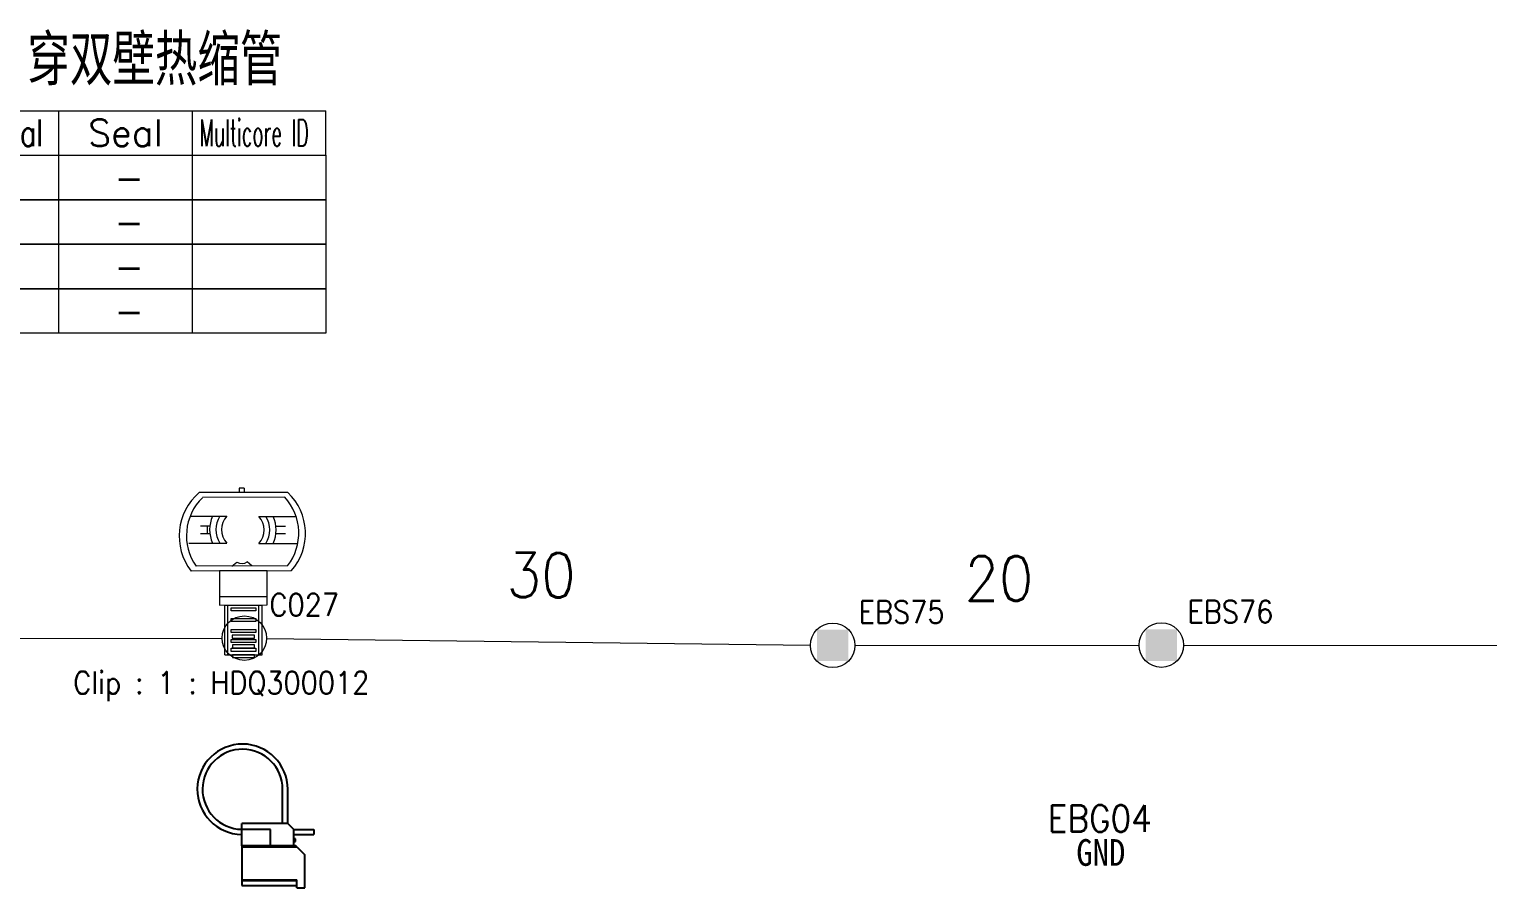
# Model space of a CAD drawing. Header units: inches. Extents: x 47316 to 59086, y 3141 to 11743.
# Drawn here: x 54072.9 to 54236.8, y 9766.7 to 9863.2 of the extents above; entities that cross this region are included whole.
import ezdxf

# ---------------------------------------------------------------- set-up
doc = ezdxf.new("R2010")
doc.units = ezdxf.units.IN
doc.header["$MEASUREMENT"] = 0
doc.styles.add('MtX_FangSong_GB2312', font='')
doc.styles.get("Standard").update_dxf_attribs({"font": ''})
doc.styles.get('MtX_FangSong_GB2312').set_extended_font_data('FangSong_GB2312')
doc.styles.get('Standard').set_extended_font_data('SimSun')
doc.linetypes.add('_VH_FELT_TAPE', pattern='A,0.4,-0.7,["FELT",Standard,S=0.3,R=0,X=-0.5,Y=-0.15],-0.7', length=1.8)

msp = doc.modelspace()

# ---------------------------------------------------------------- linework, layer by layer
at = {"color": 0, "linetype": 'Continuous', "lineweight": 15}
for p, q in [((54023.76, 9854.03), (54106.26, 9854.03)), ((54023.76, 9849.03), (54106.26, 9849.03))]:
    msp.add_line(p, q, dxfattribs=at)
at = {"color": 7, "linetype": 'Continuous', "lineweight": 15}
for p, q in [((54076.26, 9849.03), (54076.26, 9854.03)), ((54091.26, 9849.03), (54091.26, 9854.03)), ((54106.26, 9849.03), (54106.26, 9854.03))]:
    msp.add_line(p, q, dxfattribs=at)
at = {"color": 102, "linetype": 'Continuous', "lineweight": 15}
for p, q in [((54076.26, 9844.03), (54076.26, 9849.03)), ((54091.26, 9844.03), (54091.26, 9849.03)), ((54076.26, 9839.03), (54076.26, 9844.03)), ((54091.26, 9839.03), (54091.26, 9844.03)), ((54076.26, 9834.03), (54076.26, 9839.03)), ((54091.26, 9834.03), (54091.26, 9839.03)), ((54076.26, 9829.03), (54076.26, 9834.03)), ((54091.26, 9829.03), (54091.26, 9834.03))]:
    msp.add_line(p, q, dxfattribs=at)
at = {"color": 0, "lineweight": 0}
for p, q in [((54097.09, 9811.63), (54096.53, 9811.62)), ((54096.53, 9811.62), (54096.53, 9811.13)), ((54097.09, 9811.63), (54097.09, 9811.14)), ((54101.97, 9811.14), (54092.03, 9811.12)), ((54101.64, 9810.6), (54092.39, 9810.56)), ((54091.07, 9808.47), (54095.13, 9808.47)), ((54098.73, 9808.45), (54102.79, 9808.45)), ((54092.15, 9807.38), (54093.21, 9807.38)), ((54092.15, 9806.54), (54093.21, 9806.54)), ((54100.65, 9807.35), (54101.71, 9807.35)), ((54100.65, 9806.51), (54101.71, 9806.51)), ((54090.85, 9805.44), (54095.13, 9805.44)), ((54098.73, 9805.42), (54103.02, 9805.42)), ((54095.7, 9802.86), (54096.25, 9803.3)), ((54097.94, 9802.88), (54097.42, 9803.34)), ((54102.37, 9802.33), (54091.13, 9802.31)), ((54101.95, 9802.89), (54091.67, 9802.85)), ((54099.67, 9799.41), (54094.32, 9799.4)), ((54094.9, 9798.49), (54099.09, 9798.49)), ((54094.9, 9792.9), (54094.9, 9798.49)), ((54095.24, 9792.9), (54095.24, 9798.49)), ((54098.74, 9792.9), (54098.74, 9798.49)), ((54099.09, 9792.9), (54099.09, 9798.49)), ((54094.9, 9792.9), (54099.09, 9792.9))]:
    msp.add_line(p, q, dxfattribs=at)
at = {"color": 0, "linetype": '_VH_FELT_TAPE', "lineweight": 15, "ltscale": 5}
for p, q in [((53998.55, 9794.68), (54094.6, 9794.77)), ((54099.6, 9794.74), (54160.71, 9793.99)), ((54165.71, 9793.96), (54197.64, 9793.99)), ((54202.64, 9793.99), (54298.01, 9793.91))]:
    msp.add_line(p, q, dxfattribs=at)
at = {"color": 0, "linetype": 'ByBlock', "lineweight": -3, "ltscale": 0.2125}
for p, q in [((54101.39, 9773.96), (54101.39, 9777.79)), ((54101.39, 9773.96), (54101.39, 9777.79)), ((54101.97, 9773.96), (54101.97, 9777.79)), ((54101.97, 9773.96), (54101.97, 9777.79))]:
    msp.add_line(p, q, dxfattribs=at)
at = {"color": 0, "linetype": 'ByBlock', "lineweight": -3, "ltscale": 0.2875}
msp.add_line((54101.97, 9773.96), (54096.8, 9773.96), dxfattribs=at)
msp.add_line((54101.97, 9773.96), (54096.8, 9773.96), dxfattribs=at)
at = {"color": 0, "linetype": 'ByBlock', "lineweight": -3, "ltscale": 0.0375}
msp.add_line((54096.8, 9773.29), (54096.8, 9773.96), dxfattribs=at)
msp.add_line((54096.8, 9773.29), (54096.8, 9773.96), dxfattribs=at)
at = {"color": 0, "linetype": 'ByBlock', "lineweight": -3, "ltscale": 0.053033}
msp.add_line((54101.97, 9773.96), (54102.65, 9773.29), dxfattribs=at)
msp.add_line((54101.97, 9773.96), (54102.65, 9773.29), dxfattribs=at)
at = {"color": 0, "linetype": 'ByBlock', "lineweight": -3, "ltscale": 0.18}
msp.add_line((54100.04, 9773.29), (54096.8, 9773.29), dxfattribs=at)
msp.add_line((54100.04, 9773.29), (54096.8, 9773.29), dxfattribs=at)
at = {"color": 0, "linetype": 'ByBlock', "lineweight": -3, "ltscale": 0.102907}
for p, q in [((54096.8, 9771.44), (54096.8, 9773.29)), ((54096.8, 9771.44), (54096.8, 9773.29)), ((54100.04, 9771.44), (54100.04, 9773.29)), ((54100.04, 9771.44), (54100.04, 9773.29)), ((54102.65, 9771.44), (54102.65, 9773.29)), ((54102.65, 9771.44), (54102.65, 9773.29))]:
    msp.add_line(p, q, dxfattribs=at)
at = {"color": 0, "linetype": 'ByBlock', "lineweight": -3, "ltscale": 0.125}
for p, q in [((54102.65, 9773.29), (54104.9, 9773.29)), ((54102.65, 9773.29), (54104.9, 9773.29)), ((54102.65, 9772.7), (54104.9, 9772.7)), ((54102.65, 9772.7), (54104.9, 9772.7))]:
    msp.add_line(p, q, dxfattribs=at)
at = {"color": 0, "linetype": 'ByBlock', "lineweight": -3, "ltscale": 0.010773}
for p, q in [((54102.84, 9772.21), (54102.65, 9772.21)), ((54102.84, 9772.21), (54102.65, 9772.21)), ((54102.65, 9771.92), (54102.84, 9771.92)), ((54102.65, 9771.92), (54102.84, 9771.92))]:
    msp.add_line(p, q, dxfattribs=at)
at = {"color": 0, "linetype": 'ByBlock', "lineweight": -3, "ltscale": 0.016051}
msp.add_line((54102.84, 9771.92), (54102.84, 9772.21), dxfattribs=at)
msp.add_line((54102.84, 9771.92), (54102.84, 9772.21), dxfattribs=at)
at = {"color": 0, "linetype": 'ByBlock', "lineweight": -3, "ltscale": 0.0325}
msp.add_line((54104.9, 9773.29), (54104.9, 9772.7), dxfattribs=at)
msp.add_line((54104.9, 9773.29), (54104.9, 9772.7), dxfattribs=at)
at = {"color": 0, "linetype": 'ByBlock', "lineweight": -3, "ltscale": 0.007093}
for p, q in [((54096.8, 9771.44), (54096.8, 9771.31)), ((54096.8, 9771.44), (54096.8, 9771.31)), ((54096.8, 9767.62), (54096.8, 9767.49)), ((54096.8, 9767.62), (54096.8, 9767.49))]:
    msp.add_line(p, q, dxfattribs=at)
at = {"color": 0, "linetype": 'ByBlock', "lineweight": -3, "ltscale": 0.325}
msp.add_line((54102.65, 9771.44), (54096.8, 9771.44), dxfattribs=at)
msp.add_line((54102.65, 9771.44), (54096.8, 9771.44), dxfattribs=at)
at = {"color": 0, "linetype": 'ByBlock', "lineweight": -3, "ltscale": 0.345}
for p, q in [((54096.8, 9771.31), (54103.01, 9771.31)), ((54096.8, 9771.31), (54103.01, 9771.31)), ((54096.8, 9767.62), (54103.01, 9767.62)), ((54096.8, 9767.62), (54103.01, 9767.62)), ((54103.01, 9767.49), (54096.8, 9767.49)), ((54103.01, 9767.49), (54096.8, 9767.49)), ((54096.8, 9766.99), (54103.01, 9766.99)), ((54096.8, 9766.99), (54103.01, 9766.99))]:
    msp.add_line(p, q, dxfattribs=at)
at = {"color": 0, "linetype": 'ByBlock', "lineweight": -3, "ltscale": 0.205}
for p, q in [((54096.8, 9771.31), (54096.8, 9767.62)), ((54096.8, 9771.31), (54096.8, 9767.62)), ((54103.91, 9766.72), (54103.91, 9770.41)), ((54103.91, 9766.72), (54103.91, 9770.41))]:
    msp.add_line(p, q, dxfattribs=at)
at = {"color": 0, "linetype": 'ByBlock', "lineweight": -3, "ltscale": 0.012906}
msp.add_line((54102.88, 9771.44), (54102.65, 9771.44), dxfattribs=at)
msp.add_line((54102.88, 9771.44), (54102.65, 9771.44), dxfattribs=at)
at = {"color": 0, "linetype": 'ByBlock', "lineweight": -3, "ltscale": 0.010032}
msp.add_line((54103.01, 9771.31), (54102.88, 9771.44), dxfattribs=at)
msp.add_line((54103.01, 9771.31), (54102.88, 9771.44), dxfattribs=at)
at = {"color": 0, "linetype": 'ByBlock', "lineweight": -3, "ltscale": 0.070711}
msp.add_line((54103.01, 9771.31), (54103.91, 9770.41), dxfattribs=at)
msp.add_line((54103.01, 9771.31), (54103.91, 9770.41), dxfattribs=at)
at = {"color": 0, "linetype": 'ByBlock', "lineweight": -3, "ltscale": 0.027907}
msp.add_line((54096.8, 9767.49), (54096.8, 9766.99), dxfattribs=at)
msp.add_line((54096.8, 9767.49), (54096.8, 9766.99), dxfattribs=at)
at = {"color": 0, "linetype": 'ByBlock', "lineweight": -3, "ltscale": 0.05}
for q in [(54103.01, 9767.62), (54103.01, 9767.62), (54103.91, 9766.72), (54103.91, 9766.72)]:
    msp.add_line((54103.01, 9766.72), q, dxfattribs=at)
at = {"color": 0, "linetype": 'Continuous', "lineweight": 15}
for points in [[(54023.76, 9844.03), (54023.76, 9849.03), (54106.26, 9849.03), (54106.26, 9844.03)], [(54023.76, 9839.03), (54023.76, 9844.03), (54106.26, 9844.03), (54106.26, 9839.03)], [(54023.76, 9834.03), (54023.76, 9839.03), (54106.26, 9839.03), (54106.26, 9834.03)], [(54023.76, 9829.03), (54023.76, 9834.03), (54106.26, 9834.03), (54106.26, 9829.03)]]:
    msp.add_lwpolyline(points, close=True, dxfattribs=at)
at = {"color": 0, "lineweight": 0}
for points in [[(54099.66, 9802.32), (54094.31, 9802.32), (54094.32, 9798.49), (54099.67, 9798.5)], [(54098.38, 9797.83), (54095.61, 9797.83), (54095.61, 9798.19), (54098.38, 9798.19)], [(54098.38, 9796.64), (54095.61, 9796.64), (54095.61, 9796.99), (54098.38, 9796.99)], [(54098.38, 9795.39), (54095.61, 9795.39), (54095.61, 9795.75), (54098.38, 9795.75)], [(54095.74, 9794.77), (54098.23, 9794.78), (54098.23, 9795.1), (54095.74, 9795.09)], [(54098.38, 9794.28), (54095.61, 9794.28), (54095.61, 9794.63), (54098.38, 9794.63)], [(54098.38, 9793.28), (54095.61, 9793.28), (54095.61, 9793.64), (54098.38, 9793.64)], [(54095.75, 9793.69), (54098.24, 9793.7), (54098.23, 9794.02), (54095.75, 9794.02)], [(54095.75, 9792.58), (54098.24, 9792.58), (54098.24, 9792.9), (54095.75, 9792.9)]]:
    msp.add_lwpolyline(points, close=True, dxfattribs=at)
at = {"color": 0, "linetype": 'Continuous', "lineweight": 15}
for centre in [(54097.1, 9794.77), (54163.21, 9793.96), (54200.14, 9793.99)]:
    msp.add_circle(centre, 2.5, dxfattribs=at)
at = {"color": 0, "lineweight": 0}
for centre, radius, start, end in [((54096.16, 9806.25), 6.39, 130.2957, 218.0489), ((54096.6, 9806.27), 6.01, 134.5682, 214.7807), ((54097.25, 9806.56), 5.96, 322.0588, 42.6246), ((54097.62, 9806.53), 6.34, 318.5235, 46.6952), ((54096.77, 9806.96), 3.58, 154.9424, 205.0576), ((54096.77, 9806.96), 2.86, 148.0343, 211.9657), ((54096.77, 9806.96), 2.23, 137.2153, 222.7847), ((54097.09, 9806.93), 2.23, 317.2153, 42.7847), ((54097.09, 9806.93), 2.86, 328.0343, 31.9657), ((54097.09, 9806.93), 3.58, 334.9424, 25.0576), ((54096.77, 9806.96), 3.86, 174.7841, 185.2159), ((54096.8, 9804.35), 1.19, 242.1567, 301.5925)]:
    msp.add_arc(centre, radius, start, end, dxfattribs=at)
at = {"color": 0, "linetype": 'ByBlock', "lineweight": -3}
for radius, end in [(5.08, 268.9859), (5.08, 268.9859), (4.5, 268.854), (4.5, 268.854)]:
    msp.add_arc((54096.89, 9777.79), radius, 0, end, dxfattribs=at)
at = {"color": 0, "linetype": 'Continuous', "lineweight": 15, "extrusion": (0, 0, -1)}
for points in [[(-54161.44, 9795.72), (-54161.44, 9792.19), (-54164.97, 9795.72), (-54164.97, 9792.19)], [(-54198.37, 9795.76), (-54198.37, 9792.22), (-54201.91, 9795.76), (-54201.91, 9792.22)]]:
    msp.add_solid(points, dxfattribs=at)

# ---------------------------------------------------------------- texts
at = {"lineweight": 15, "style": 'MtX_FangSong_GB2312', "width": 0.7}
msp.add_text('穿双壁热缩管', height=5, dxfattribs=at).set_placement((54072.72, 9857.42))
at = {"color": 7, "linetype": 'Continuous', "lineweight": 15, "char_height": 3, "attachment_point": 1}
for s, insert, width in [('\\Fromans.shx;\\W0.7480916031;\\T1.0000000000;\\o\\lTerminal', (54061.87, 9853.03), 14), ('\\Fromans.shx;\\W1.0000000000;\\T1.0000000000;\\o\\lSeal', (54079.55, 9853.03), 9.2857), ('\\Fromans.shx;\\W0.5185185185;\\T1.0000000000;\\o\\lMulticore ID', (54092.06, 9853.03), 14)]:
    msp.add_mtext(s, dxfattribs=dict(at, insert=insert, width=width))
at = {"color": 140, "linetype": 'Continuous', "lineweight": 15, "char_height": 3, "width": 3.7143, "attachment_point": 1}
for insert in [(54082.47, 9848.03), (54082.47, 9843.03), (54082.47, 9838.03), (54082.47, 9833.03)]:
    msp.add_mtext('\\Fromans.shx;\\W1.0000000000;\\T1.0000000000;\\o\\l-', dxfattribs=dict(at, insert=insert))
at = {"color": 7, "linetype": '_VH_FELT_TAPE', "lineweight": 18, "ltscale": 5, "char_height": 5, "width": 8.5714, "attachment_point": 1}
for s, insert, rotation in [('\\Fromans.shx;\\W0.9000000000;\\T1.0000000000;\\o\\l30', (54126.63, 9804.41), 359.2928), ('\\Fromans.shx;\\W0.9000000000;\\T1.0000000000;\\o\\l20', (54178.02, 9803.97), 0.0528)]:
    msp.add_mtext(s, dxfattribs=dict(at, insert=insert, rotation=rotation))
at = {"color": 21, "linetype": 'Continuous', "lineweight": 15, "char_height": 2.5, "attachment_point": 1}
for s, insert, width in [('\\Fromans.shx;\\W0.9000000000;\\T1.0000000000;\\o\\lC027', (54099.92, 9799.77), 8.6786), ('\\Fromans.shx;\\W0.9000000000;\\T1.0000000000;\\o\\lEBS75', (54166.13, 9798.96), 10.7143), ('\\Fromans.shx;\\W0.9000000000;\\T1.0000000000;\\o\\lEBS76', (54203.07, 9798.99), 10.7143)]:
    msp.add_mtext(s, dxfattribs=dict(at, insert=insert, width=width))
at = {"color": 42, "linetype": 'Continuous', "lineweight": 15, "insert": (54077.87, 9791.02), "char_height": 2.5, "width": 39.1071, "attachment_point": 1}
msp.add_mtext('\\Fromans.shx;\\W0.9000000000;\\T1.0000000000;\\o\\lClip : 1 : HDQ300012', dxfattribs=at)
at = {"color": 6, "linetype": 'Continuous', "lineweight": 20, "char_height": 3, "attachment_point": 1}
for s, insert, width in [('\\Fromans.shx;\\W0.9000000000;\\T1.0000000000;\\o\\lEBG04', (54187.37, 9776.01), 12.9857), ('\\f黑体|b0|i0|c1|p0;\\W0.9000000000;\\T1.0000000000;\\o\\lGND', (54190.58, 9772.19), 5.8247)]:
    msp.add_mtext(s, dxfattribs=dict(at, insert=insert, width=width))

doc.saveas('drawing.dxf')
